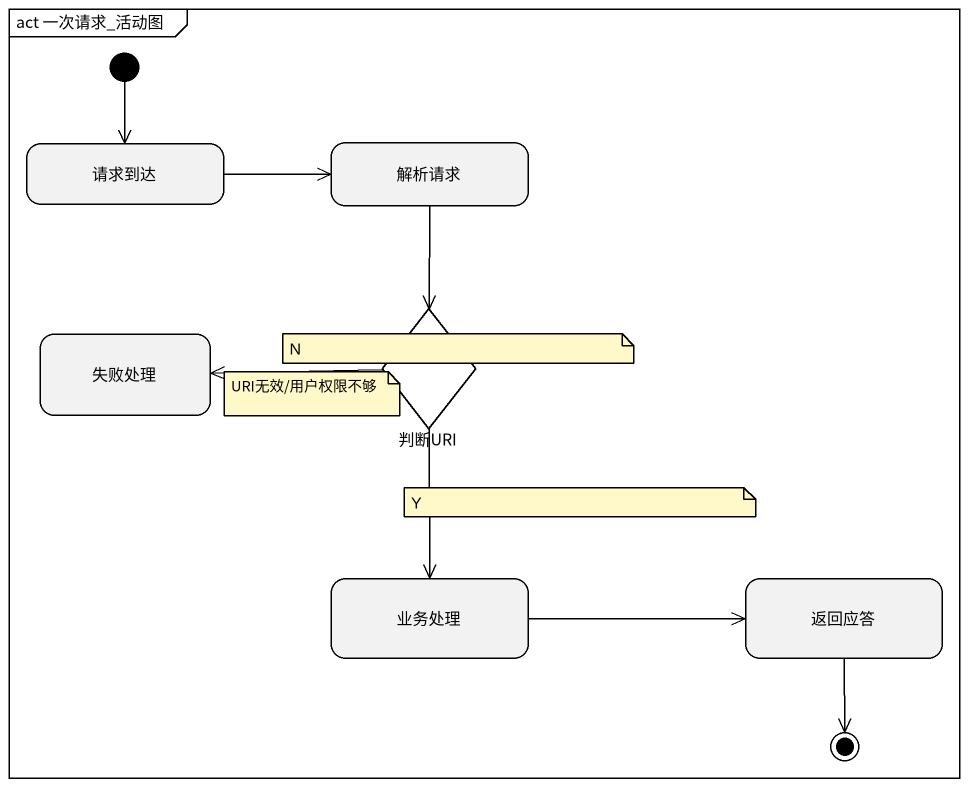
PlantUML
@startuml
mainframe act 一次请求_活动图
hide empty description
state 请求到达
state 解析请求
state 判断URI <<choice>>
state 失败处理
state 业务处理
state 返回应答
[*] --> 请求到达
请求到达 -right-> 解析请求
解析请求 --> 判断URI
判断URI -left-> 失败处理
判断URI --> 业务处理
业务处理 -right-> 返回应答
返回应答 --> [*]
note as N1
  URI无效/用户权限不够
end note
note as N2
  N
end note
note as N3
  Y
end note
@enduml
